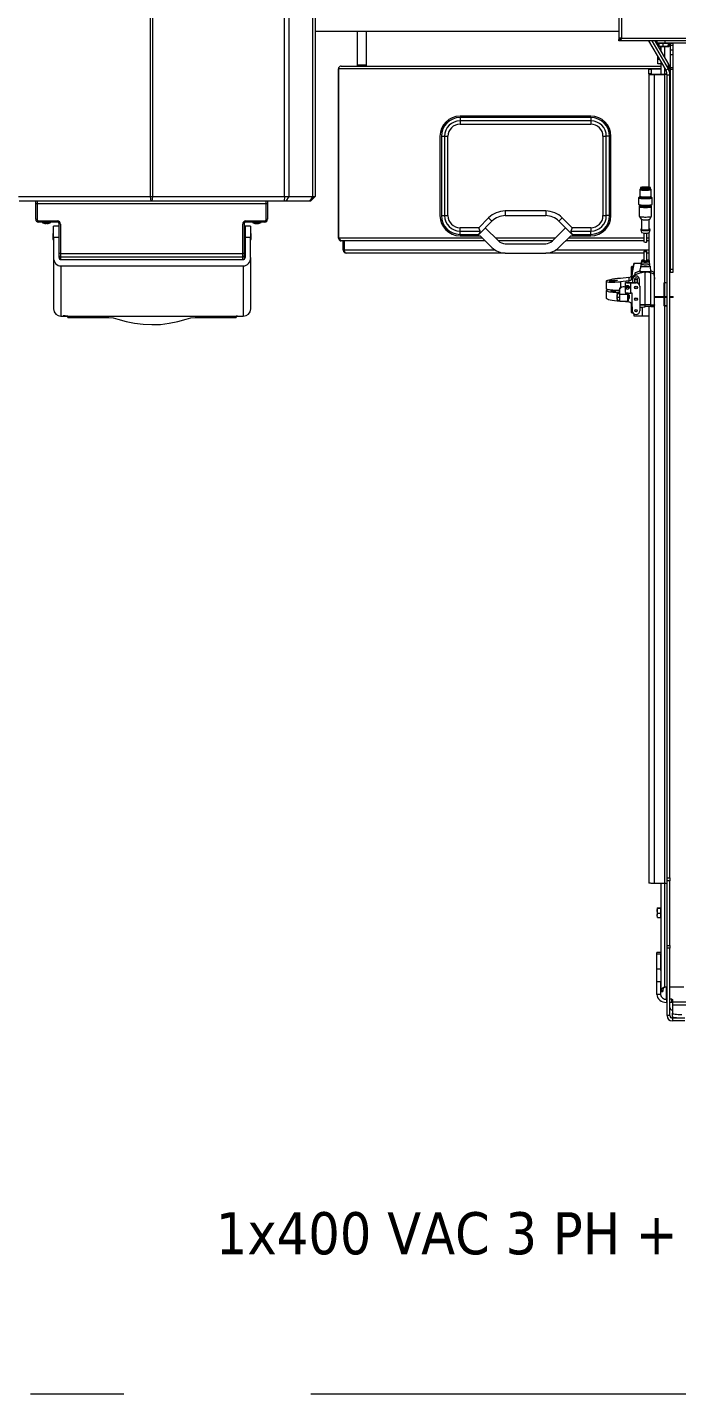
# Model space of a CAD drawing. Header units: millimetres. Extents: x -187347 to 135007, y -6415 to 292048.
# Drawn here: x -55995 to -55300, y 20055 to 21517 of the extents above; entities that cross this region are included whole.
import ezdxf

# ---------------------------------------------------------------- set-up
doc = ezdxf.new("R2010")
doc.units = ezdxf.units.MM
doc.header["$LTSCALE"] = 100
doc.linetypes.add('CONTINU', pattern=[0])
doc.linetypes.add('Z_LINE-CNTR', pattern=[17, 12, -2, 1, -2])
doc.layers.get('0').update_dxf_attribs({"lineweight": 18})
doc.layers.add('Layout CAT2 Utilites', color=6, linetype='CONTINU', lineweight=5)
doc.layers.add('S-GRID', color=7, linetype='Continuous', lineweight=5)
doc.layers.add('Layout Multivac', color=2, linetype='Continuous')
doc.styles.get("Standard").update_dxf_attribs({"font": 'tahoma.ttf'})

# ---------------------------------------------------------------- blocks, each defined once
blk = doc.blocks.new('I319 MD_left to right')
at = {"color": 0, "linetype": 'Continuous', "lineweight": 18}
for p, q in [((1997.8, 1945), (1997.8, 2850)), ((1999.7, 2850), (1999.7, 1945)), ((2141.1, 1945), (2141.1, 2850)), ((2145.8, 2850), (2145.8, 1945)), ((2171.4, 1945), (2171.4, 2850)), ((2173.8, 2850), (2173.8, 1945)), ((2498.6, 2821), (2498.6, 2114.7)), ((2501.4, 2821), (2501.4, 2114.7)), ((2498.6, 2121.5), (2173.8, 2121.5)), ((2218.8, 2121.5), (2218.8, 2085.4)), ((2228.8, 2085.4), (2228.8, 2121.5)), ((2498.6, 2114.7), (2501.4, 2114.7)), ((2498.6, 2114.7), (2498.6, 2113.3)), ((2498.6, 2113.3), (2500.1, 2113.3)), ((2498.6, 2113.1), (2498.6, 2113.3)), ((2500.1, 2113.1), (2498.6, 2113.1)), ((2498.6, 2111.5), (2498.6, 2113)), ((2498.6, 2113), (2498.8, 2113)), ((2498.6, 2113), (2498.6, 2111.5)), ((2498.6, 2113), (2498.6, 2113)), ((2498.8, 2111.5), (2498.6, 2111.5)), ((2498.6, 2111.5), (2498.6, 2111.5)), ((2498.8, 2113), (2498.8, 2111.5)), ((2500.1, 2113), (2498.8, 2113)), ((2500.1, 2111.5), (2498.8, 2111.5)), ((2500.1, 2114.7), (2500.1, 2113.3)), ((2500.1, 2113.3), (2500.1, 2113.1)), ((2500.1, 2113), (2500.1, 2111.5)), ((2930.7, 2111.5), (2500.1, 2111.5)), ((2500.8, 2114.5), (2500.8, 2114.7)), ((2500.8, 2114), (2500.8, 2114.5)), ((2500.8, 2114.5), (2501.3, 2114.5)), ((2501.2, 2114), (2500.8, 2114)), ((2501.1, 2114.7), (2501.4, 2114.4)), ((2501.4, 2114.5), (2501.4, 2114.7)), ((2501.4, 2114.5), (2930.4, 2114.5)), ((2530.6, 2111.5), (2548.9, 2080)), ((2534.1, 2111.5), (2551.5, 2081.5)), ((2551.5, 2087.6), (2537.6, 2111.5)), ((2539.3, 2111.5), (2539.3, 2109.5)), ((2539.3, 2109.5), (2548.3, 2109.5)), ((2540.5, 2106.6), (2540.5, 2109.5)), ((2541.8, 2105.7), (2541.8, 2108.9)), ((2541.8, 2108.9), (2546.2, 2108.9)), ((2544, 2105.5), (2541.8, 2105.7)), ((2542.2, 2105.6), (2542.3, 2105.5)), ((2544, 2105.5), (2542.3, 2105.5)), ((2542.8, 2109.5), (2542.8, 2108.9)), ((2543.5, 2101.5), (2543.5, 2105.5)), ((2543.8, 2101), (2543.8, 2105.5)), ((2546.2, 2105.7), (2544, 2105.5)), ((2544, 2105.5), (2548.9, 2105.5)), ((2546.2, 2105.7), (2546.2, 2108.9)), ((2546.2, 2108.9), (2551.7, 2108.9)), ((2548.9, 2105.5), (2546.2, 2105.7)), ((2548, 2093.7), (2548, 2105.5)), ((2548.3, 2109.5), (2548.3, 2111.5)), ((2548.3, 2109.5), (2572.3, 2109.5)), ((2548.9, 2105.5), (2552.2, 2105.5)), ((2550.5, 2105.5), (2552.7, 2105.7)), ((2551.7, 2108.9), (2551.7, 2109.5)), ((2551.7, 2105.7), (2551.7, 2108.9)), ((2551.7, 2108.9), (2552.7, 2108.9)), ((2552.7, 2105.7), (2552.2, 2105.5)), ((2552.3, 2105.5), (2552.4, 2105.6)), ((2552.7, 2105.7), (2552.7, 2108.9)), ((2553.8, 2109), (2553.8, 2109.5)), ((2553.8, 2109), (2556.8, 2109)), ((2553.8, 2107), (2553.8, 2109)), ((2553.8, 2107), (2556.8, 2107)), ((2553.8, 2102), (2553.8, 2107)), ((2556.8, 2109), (2556.8, 2109.5)), ((2556.8, 2107), (2556.8, 2109)), ((2556.8, 2102), (2556.8, 2107)), ((2540.5, 2092), (2540.5, 2094.6)), ((2540.5, 2087), (2540.5, 2092)), ((2540.5, 2092), (2542, 2092)), ((2553.8, 2102), (2556.8, 2102)), ((2553.8, 2097), (2553.8, 2102)), ((2553.8, 2097), (2556.8, 2097)), ((2553.8, 2083.1), (2553.8, 2097)), ((2556.8, 2097), (2556.8, 2102)), ((2556.8, 2083.1), (2556.8, 2097)), ((2198.8, 1900.4), (2198.8, 2081.4)), ((2199.1, 2081.4), (2199.1, 2082.8)), ((2199.1, 1900.4), (2199.1, 2081.4)), ((2543.8, 2081.4), (2199.1, 2081.4)), ((2201.8, 2084.4), (2543.8, 2084.4)), ((2218.8, 2085.4), (2218.8, 2084.4)), ((2228.8, 2085.4), (2218.8, 2085.4)), ((2228.8, 2084.4), (2228.8, 2085.4)), ((2533.8, 2081), (2530.8, 2081)), ((2530.8, 2080.9), (2530.8, 2081)), ((2533.8, 2080.9), (2530.8, 2080.9)), ((2530.8, 2076), (2530.8, 2080.9)), ((2543.8, 2081), (2533.8, 2081)), ((2533.8, 2081), (2533.8, 2080.9)), ((2533.8, 2076), (2533.8, 2080.9)), ((2543.5, 2087), (2540.5, 2087)), ((2543.5, 2089.4), (2543.5, 2087)), ((2543.8, 2075.7), (2543.8, 2088.9)), ((2548, 2075.7), (2548, 2081.7)), ((2548.9, 2080), (2551.5, 2081.5)), ((2551.5, 2087.6), (2551.5, 2081.5)), ((2553.3, 2081.2), (2553.3, 2075.1)), ((2553.8, 2083.1), (2556.8, 2083.1)), ((2553.8, 2081.1), (2553.8, 2083.1)), ((2553.8, 2081.1), (2556.8, 2081.1)), ((2553.8, 1867.1), (2553.8, 2081.1)), ((2556.8, 2081.1), (2556.8, 2083.1)), ((2556.8, 1867.1), (2556.8, 2081.1)), ((2530.8, 2076), (2530.8, 1954.8)), ((2533.8, 2076), (2530.8, 2076)), ((2536.6, 2075.7), (2536.6, 2075.3)), ((2536.6, 2075.7), (2547.5, 2075.7)), ((2536.6, 2075.3), (2547.5, 2075.3)), ((2536.6, 2075.3), (2536.6, 1861.1)), ((2547.5, 2075.3), (2547.5, 2075.7)), ((2547.5, 2075.3), (2547.5, 1852.5)), ((2550.3, 2075.1), (2553.3, 2075.1)), ((2550.3, 1215.7), (2550.3, 2075.1)), ((2553.3, 1215.7), (2553.3, 2075.1)), ((2468.8, 2030.9), (2328.8, 2030.9)), ((2328.8, 2029.4), (2328.8, 2025.9)), ((2468.8, 2029.4), (2328.8, 2029.4)), ((2328.8, 2025.9), (2328.8, 2022.3)), ((2468.8, 2025.9), (2328.8, 2025.9)), ((2328.8, 2022.3), (2468.8, 2022.3)), ((2468.8, 2029.4), (2468.8, 2025.9)), ((2468.8, 2025.9), (2468.8, 2022.3)), ((2307.3, 2009.4), (2307.3, 1924.4)), ((2308.8, 2009.4), (2308.8, 1924.4)), ((2308.8, 2009.4), (2312.3, 2009.4)), ((2312.3, 2009.4), (2312.3, 1924.4)), ((2312.3, 2009.4), (2315.8, 2009.4)), ((2315.8, 1924.4), (2315.8, 2009.4)), ((2481.7, 2009.4), (2481.7, 1924.4)), ((2481.7, 2009.4), (2485.2, 2009.4)), ((2485.2, 1924.4), (2485.2, 2009.4)), ((2488.8, 2009.4), (2485.2, 2009.4)), ((2488.8, 1924.4), (2488.8, 2009.4)), ((2490.3, 1924.4), (2490.3, 2009.4)), ((1856.4, 1945), (1997.8, 1945)), ((1997.8, 1945), (1999.7, 1945)), ((1998.4, 1940), (1997.8, 1945)), ((1999.7, 1945), (1999.1, 1940)), ((1999.7, 1945), (2141.1, 1945)), ((2141.1, 1945), (2140.5, 1940)), ((2141.1, 1945), (2145.8, 1945)), ((2145.8, 1945), (2142.3, 1940)), ((2145.8, 1945), (2171.4, 1945)), ((2171.4, 1945), (2167.9, 1940)), ((2173.8, 1945), (2168.8, 1940)), ((2171.4, 1945), (2173.8, 1945)), ((2521.1, 1952.4), (2521.1, 1945.2)), ((2521.9, 1953.1), (2521.2, 1952.4)), ((2521.2, 1945.1), (2521.8, 1944.5)), ((2521.7, 1944.6), (2521.7, 1944)), ((2521.9, 1954.4), (2521.9, 1953.1)), ((2532.4, 1953.1), (2532.4, 1954.4)), ((2533.1, 1952.4), (2532.4, 1953.1)), ((2532.5, 1944.5), (2533.1, 1945.1)), ((2532.5, 1944), (2532.5, 1944.6)), ((2533.1, 1945.2), (2533.1, 1952.4)), ((1998.4, 1940), (1857, 1940)), ((1874.8, 1937), (1874.8, 1940)), ((1876.3, 1937), (1874.8, 1937)), ((1874.8, 1920.5), (1874.8, 1937)), ((1876.3, 1940), (1876.3, 1937)), ((2121.3, 1937), (1876.3, 1937)), ((1876.3, 1937), (1876.3, 1920.3)), ((1999.1, 1940), (1998.4, 1940)), ((2140.5, 1940), (1999.1, 1940)), ((2121.3, 1937), (2121.3, 1940)), ((2122.8, 1937), (2121.3, 1937)), ((2121.3, 1920.3), (2121.3, 1937)), ((2122.8, 1940), (2122.8, 1937)), ((2122.8, 1937), (2122.8, 1920.5)), ((2142.3, 1940), (2140.5, 1940)), ((2167.9, 1940), (2142.3, 1940)), ((2168.8, 1940), (2167.9, 1940)), ((2520.4, 1944.1), (2519.9, 1943.6)), ((2519.9, 1943.5), (2519.9, 1936.5)), ((2519.9, 1936.4), (2520.4, 1935.9)), ((2520.6, 1934), (2520.6, 1923.7)), ((2522.5, 1935.4), (2522.5, 1934.6)), ((2531.7, 1934.6), (2531.7, 1935.4)), ((2533.6, 1923.7), (2533.6, 1934)), ((2534.3, 1943.6), (2533.8, 1944.1)), ((2533.8, 1935.9), (2534.3, 1936.4)), ((2534.4, 1936.5), (2534.4, 1943.5)), ((1876.3, 1920.3), (1874.8, 1920.5)), ((1877.8, 1918.8), (1897.8, 1918.8)), ((1877.8, 1918.8), (1877.8, 1917.5)), ((1897.8, 1917.5), (1877.8, 1917.5)), ((1881.6, 1917.5), (1881.6, 1917.2)), ((1881.6, 1917.5), (1881.6, 1917.5)), ((1890.9, 1917.5), (1881.6, 1917.5)), ((1890.9, 1917.2), (1881.6, 1917.2)), ((1885.5, 1916.1), (1885.5, 1916)), ((1886.8, 1916.4), (1886.8, 1916)), ((1887.1, 1916.4), (1887.1, 1916)), ((1890.9, 1917.2), (1890.9, 1917.5)), ((1890.9, 1917.5), (1890.9, 1917.5)), ((1897.8, 1918.8), (1897.8, 1917.5)), ((1901.3, 1915.3), (1899.8, 1915.5)), ((1899.8, 1905.6), (1899.8, 1915.5)), ((2097.8, 1915.5), (2096.3, 1915.3)), ((2097.8, 1915.5), (2097.8, 1884)), ((2099.8, 1918.8), (2119.8, 1918.8)), ((2099.8, 1917.5), (2099.8, 1918.8)), ((2119.8, 1917.5), (2099.8, 1917.5)), ((2106.6, 1917.5), (2106.6, 1917.2)), ((2106.6, 1917.5), (2106.6, 1917.5)), ((2115.9, 1917.5), (2106.6, 1917.5)), ((2106.7, 1917.2), (2106.6, 1917.2)), ((2115.9, 1917.2), (2106.7, 1917.2)), ((2110.3, 1916.1), (2110.3, 1916)), ((2110.5, 1916.1), (2110.5, 1916)), ((2111.3, 1916.1), (2111.4, 1916)), ((2111.4, 1916.1), (2111.4, 1916)), ((2111.8, 1916.4), (2111.8, 1916)), ((2112.1, 1916.4), (2112.1, 1916)), ((2112.2, 1916.1), (2112.2, 1916)), ((2115.9, 1917.2), (2115.9, 1917.5)), ((2115.9, 1917.5), (2115.9, 1917.5)), ((2119.8, 1917.5), (2119.8, 1918.8)), ((2122.8, 1920.5), (2121.3, 1920.3)), ((2308.8, 1924.4), (2312.3, 1924.4)), ((2312.3, 1924.4), (2315.8, 1924.4)), ((2359.4, 1922.1), (2348.8, 1911.5)), ((2348.8, 1904.4), (2362.9, 1918.5)), ((2362.9, 1918.5), (2359.4, 1922.1)), ((2420.5, 1929.4), (2377.1, 1929.4)), ((2377.1, 1929.4), (2377.1, 1924.4)), ((2377.1, 1924.4), (2420.5, 1924.4)), ((2420.5, 1929.4), (2420.5, 1924.4)), ((2438.2, 1922.1), (2434.6, 1918.5)), ((2434.6, 1918.5), (2448.8, 1904.4)), ((2448.8, 1911.5), (2438.2, 1922.1)), ((2481.7, 1924.4), (2485.2, 1924.4)), ((2488.8, 1924.4), (2485.2, 1924.4)), ((2520.6, 1923.7), (2522.5, 1920.5)), ((2523.1, 1920.3), (2523.1, 1909.7)), ((2531.1, 1909.7), (2531.1, 1920.3)), ((2531.8, 1920.5), (2533.6, 1923.7)), ((1893.8, 1905.5), (1893.3, 1905)), ((1893.3, 1905), (1893.3, 1899)), ((1899.8, 1913.1), (1893.8, 1913.1)), ((1893.8, 1901.1), (1893.8, 1913.1)), ((1893.8, 1901.1), (1893.8, 1879.6)), ((1899.8, 1901.1), (1893.8, 1901.1)), ((1899.8, 1901.1), (1899.8, 1905.6)), ((1899.8, 1879.6), (1899.8, 1901.1)), ((1901.3, 1915.3), (1901.3, 1883.8)), ((2096.3, 1883.8), (2096.3, 1915.3)), ((2098.8, 1908), (2097.8, 1908)), ((2104.8, 1913.1), (2098.8, 1913.1)), ((2098.8, 1913.1), (2098.8, 1901.1)), ((2098.8, 1901.1), (2098.8, 1879.6)), ((2104.8, 1901.1), (2098.8, 1901.1)), ((2104.8, 1913.1), (2104.8, 1901.1)), ((2105.3, 1905), (2104.8, 1905.5)), ((2104.8, 1879.6), (2104.8, 1901.1)), ((2105.3, 1899), (2105.3, 1905)), ((2348.8, 1911.5), (2328.8, 1911.5)), ((2328.8, 1907.9), (2328.8, 1911.5)), ((2328.8, 1907.9), (2350.2, 1907.9)), ((2328.8, 1904.4), (2328.8, 1907.9)), ((2328.8, 1904.4), (2348.8, 1904.4)), ((2328.8, 1902.9), (2350.3, 1902.9)), ((2350.2, 1907.9), (2348.8, 1911.5)), ((2350.3, 1902.9), (2362.9, 1890.3)), ((2355.8, 1911.5), (2370, 1897.3)), ((2427.6, 1897.3), (2441.7, 1911.5)), ((2434.6, 1890.3), (2447.3, 1902.9)), ((2448.8, 1911.5), (2447.3, 1907.9)), ((2447.3, 1907.9), (2468.8, 1907.9)), ((2447.3, 1902.9), (2468.8, 1902.9)), ((2468.8, 1911.5), (2448.8, 1911.5)), ((2448.8, 1904.4), (2468.8, 1904.4)), ((2468.8, 1911.5), (2468.8, 1907.9)), ((2468.8, 1904.4), (2468.8, 1907.9)), ((2522.1, 1909.7), (2522.1, 1909.2)), ((2522.1, 1909.2), (2523.2, 1906.2)), ((2525.4, 1905.8), (2525.4, 1896.3)), ((2528.8, 1896.3), (2528.8, 1905.8)), ((2530.8, 1906.1), (2530.8, 1876.6)), ((2531, 1906.2), (2532.1, 1909.2)), ((2532.1, 1909.2), (2532.1, 1909.7)), ((1893.3, 1899), (1893.8, 1898.5)), ((2097.8, 1896), (2098.8, 1896)), ((2104.8, 1898.5), (2105.3, 1899)), ((2199.1, 1900.4), (2198.8, 1900.4)), ((2352.8, 1900.4), (2199.1, 1900.4)), ((2355.8, 1897.4), (2201.8, 1897.4)), ((2203.8, 1887.4), (2203.8, 1897.4)), ((2203.8, 1887.4), (2204.8, 1887.4)), ((2204.8, 1887.4), (2204.8, 1897.4)), ((2204.9, 1897.4), (2204.9, 1887.4)), ((2366.5, 1887.4), (2204.9, 1887.4)), ((2430.6, 1900.4), (2366.9, 1900.4)), ((2427.6, 1897.4), (2369.9, 1897.4)), ((2377.1, 1894.4), (2420.5, 1894.4)), ((2530.8, 1887.4), (2431, 1887.4)), ((2525.4, 1897.4), (2441.8, 1897.4)), ((2525.4, 1900.4), (2444.8, 1900.4)), ((2525.4, 1886.4), (2525.4, 1876.5)), ((2530.8, 1900.4), (2528.8, 1900.4)), ((2530.8, 1897.4), (2528.8, 1897.4)), ((2528.8, 1876.5), (2528.8, 1886.4)), ((1893.8, 1879.6), (1893.8, 1824.6)), ((1901.3, 1883.8), (1899.8, 1884)), ((1901.3, 1879.9), (1899.8, 1881.3)), ((1901.3, 1883.8), (2096.3, 1883.8)), ((1901.3, 1883.8), (1901.3, 1879.9)), ((2096.3, 1879.9), (1901.3, 1879.9)), ((1901.3, 1879.9), (1901.3, 1877.4)), ((2096.8, 1877.3), (1901.8, 1877.3)), ((2097.8, 1884), (2096.3, 1883.8)), ((2096.3, 1879.9), (2096.3, 1883.8)), ((2097.8, 1881.3), (2096.3, 1879.9)), ((2096.3, 1877.3), (2096.3, 1879.9)), ((2097.8, 1884), (2097.8, 1881.3)), ((2097.8, 1881.3), (2097.8, 1877.7)), ((2104.8, 1879.6), (2104.8, 1824.6)), ((2377.1, 1884.4), (2206.8, 1884.4)), ((2377.1, 1884.4), (2420.5, 1884.4)), ((2525.4, 1884.4), (2420.5, 1884.4)), ((2522.5, 1873.1), (2514.8, 1873.1)), ((2522.4, 1872.4), (2522.3, 1870.5)), ((2522.6, 1874.4), (2522.5, 1872.4)), ((2522.8, 1876), (2522.7, 1874.4)), ((2530.8, 1884.4), (2528.8, 1884.4)), ((2531.5, 1874.4), (2531.4, 1876)), ((2531.7, 1872.4), (2531.6, 1874.4)), ((2531.9, 1870.5), (2531.8, 1872.4)), ((1901.8, 1870.6), (2096.8, 1870.6)), ((1901.8, 1870.6), (1901.8, 1817)), ((2096.8, 1870.6), (2096.8, 1817)), ((2509.5, 1858.1), (2500.3, 1857.3)), ((2509.5, 1858.1), (2509.5, 1854.5)), ((2512.2, 1860.5), (2512, 1859.9)), ((2512, 1856.2), (2512.2, 1856.9)), ((2512.2, 1860.5), (2512.2, 1856.9)), ((2512.3, 1869.5), (2512.3, 1869.5)), ((2512.3, 1860.5), (2512.3, 1869.5)), ((2514.3, 1870), (2512.8, 1870)), ((2512.8, 1870), (2512.8, 1861.3)), ((2513.4, 1856.1), (2513.4, 1857.6)), ((2515.5, 1859.4), (2515.5, 1860.8)), ((2522, 1863.4), (2516, 1861.2)), ((2521.1, 1865.1), (2516.3, 1863.4)), ((2521, 1865), (2521, 1865)), ((2521.2, 1865.3), (2521.2, 1865.2)), ((2522, 1864.6), (2522, 1863.4)), ((2523.4, 1864.4), (2522, 1864.6)), ((2522, 1863.4), (2526, 1864.3)), ((2526.7, 1864.3), (2526.7, 1864.1)), ((2527.6, 1864.3), (2526.7, 1864.3)), ((2526.7, 1828.9), (2526.7, 1864.1)), ((2528.2, 1864.3), (2527.6, 1864.3)), ((2527.6, 1864.1), (2527.6, 1864.3)), ((2532.3, 1864.6), (2530.8, 1864.4)), ((2532.3, 1864.6), (2532.3, 1863.4)), ((2532.9, 1828.9), (2532.9, 1863.1)), ((2536.3, 1861.9), (2532.9, 1863.1)), ((2533, 1865.2), (2533, 1865.2)), ((2536.1, 1864.1), (2533.2, 1865.1)), ((2533.2, 1865), (2533.2, 1865)), ((2537, 1856.5), (2537, 1857.8)), ((2553.8, 1867.1), (2556.8, 1867.1)), ((2553.8, 1864), (2553.8, 1867.1)), ((2553.8, 1864), (2556.8, 1864)), ((2556.8, 1864), (2556.8, 1867.1)), ((2485.3, 1854.2), (2485.3, 1846.2)), ((2485.3, 1844.2), (2485.3, 1836.1)), ((2490.3, 1844.8), (2490.3, 1844.1)), ((2492.8, 1854.4), (2490.8, 1854.2)), ((2490.8, 1854.2), (2490.8, 1854.2)), ((2493.4, 1854.3), (2492.8, 1854.4)), ((2492.8, 1854.3), (2492.8, 1854.4)), ((2495.3, 1844.1), (2495.3, 1844.4)), ((2498.9, 1844.3), (2498.9, 1842.4)), ((2498.9, 1842.4), (2499.2, 1841.5)), ((2499.8, 1844), (2499.2, 1845.2)), ((2499.8, 1840.5), (2499.8, 1847.3)), ((2509.5, 1854.5), (2500.3, 1853.7)), ((2500.3, 1853.7), (2500.3, 1847.3)), ((2500.3, 1847.3), (2500.8, 1847.3)), ((2505.8, 1842.2), (2505.8, 1853)), ((2505.9, 1853), (2505.8, 1853)), ((2506.8, 1853), (2505.8, 1853)), ((2505.8, 1842.1), (2505.8, 1842.2)), ((2508.9, 1853.1), (2505.9, 1853)), ((2509.2, 1848.5), (2506.7, 1848.3)), ((2506.7, 1847.3), (2506.7, 1848.3)), ((2509.2, 1847.5), (2506.7, 1847.3)), ((2509.2, 1848.5), (2509.3, 1849.1)), ((2509.2, 1847.5), (2509.2, 1848.5)), ((2509.8, 1848), (2509.8, 1847)), ((2511.6, 1852.4), (2511.6, 1852.8)), ((2511.6, 1852.8), (2517.1, 1852.8)), ((2511.6, 1841.5), (2511.6, 1852.4)), ((2511.6, 1852.4), (2517.1, 1852.4)), ((2512, 1856.2), (2513.4, 1856.2)), ((2513.4, 1856.1), (2513.4, 1852.8)), ((2515.5, 1856.3), (2515.5, 1852.8)), ((2515.5, 1856.2), (2518.6, 1856.2)), ((2515.6, 1847.5), (2515.6, 1847.5)), ((2517.1, 1852.4), (2517.1, 1852.8)), ((2518.6, 1852.5), (2518.6, 1856.3)), ((2518.6, 1847.5), (2518.6, 1847.5)), ((2520.8, 1856.1), (2520.8, 1856.1)), ((2520.8, 1850.3), (2520.8, 1856.1)), ((2521.1, 1848.8), (2521.1, 1848.5)), ((2521.1, 1848.5), (2521.1, 1822.7)), ((2537, 1829), (2537, 1856.5)), ((2546.9, 1852), (2546.9, 1837.6)), ((2547.5, 1852.5), (2547.4, 1852.5)), ((2548, 1837.6), (2548, 1852.5)), ((2497, 1841.3), (2497, 1841.2)), ((2497, 1841.2), (2497, 1841.3)), ((2497.1, 1841), (2497, 1841.2)), ((2497, 1841.2), (2497, 1839.1)), ((2497, 1841.2), (2497, 1841.2)), ((2497, 1839.1), (2497.1, 1841)), ((2497.1, 1837.2), (2497, 1839.1)), ((2497, 1835.6), (2497, 1839.1)), ((2497, 1835.6), (2497.1, 1837.2)), ((2497.1, 1834), (2497, 1835.6)), ((2497, 1835.6), (2497, 1834.2)), ((2497, 1834.3), (2497.1, 1834)), ((2497, 1834.2), (2497, 1834.2)), ((2497.1, 1841.4), (2497.1, 1841.5)), ((2497.1, 1841.5), (2499.3, 1841.5)), ((2497.1, 1841), (2499.3, 1841)), ((2497.1, 1837.2), (2499.3, 1837.2)), ((2497.1, 1834), (2499.3, 1834)), ((2499.3, 1841.5), (2499.3, 1841)), ((2499.3, 1841), (2499.3, 1837.2)), ((2499.8, 1840.7), (2499.3, 1840.7)), ((2499.3, 1837.2), (2499.3, 1834)), ((2499.3, 1834.8), (2499.8, 1834.8)), ((2499.8, 1840.5), (2507.8, 1840.5)), ((2499.8, 1832.5), (2499.8, 1840.5)), ((2507.8, 1832.5), (2499.8, 1832.5)), ((2505.7, 1832.5), (2509.5, 1832.2)), ((2505.8, 1842.1), (2505.8, 1841.5)), ((2505.9, 1842.1), (2505.8, 1842.1)), ((2505.8, 1841.5), (2508.8, 1841.5)), ((2505.8, 1841.3), (2505.8, 1841.5)), ((2508.8, 1841.3), (2505.8, 1841.3)), ((2505.8, 1841.3), (2505.8, 1841.2)), ((2505.8, 1841.3), (2505.8, 1840.8)), ((2505.8, 1841.2), (2508.8, 1841.2)), ((2505.8, 1840.8), (2507.8, 1840.8)), ((2507.8, 1840.5), (2507.8, 1840.8)), ((2507.8, 1840.5), (2507.8, 1832.5)), ((2508.8, 1837.9), (2507.8, 1837.9)), ((2507.8, 1835.9), (2508.8, 1835.9)), ((2507.8, 1833.3), (2508.8, 1833.3)), ((2508.8, 1841.6), (2508.8, 1841.5)), ((2508.8, 1841.5), (2508.8, 1841.3)), ((2508.8, 1841.3), (2508.8, 1841.2)), ((2508.8, 1841.2), (2508.8, 1837.9)), ((2509.6, 1839.7), (2508.8, 1839.7)), ((2508.8, 1837.9), (2508.8, 1835.9)), ((2508.8, 1835.9), (2508.8, 1833.3)), ((2508.8, 1835.7), (2509.6, 1835.7)), ((2509.8, 1839.5), (2509.6, 1839.7)), ((2509.6, 1839.7), (2509.6, 1839.7)), ((2509.6, 1835.7), (2509.6, 1839.7)), ((2509.6, 1835.7), (2509.8, 1835.9)), ((2509.8, 1839.5), (2509.8, 1835.9)), ((2512.9, 1841.5), (2511.6, 1841.5)), ((2512.2, 1829.8), (2512, 1830.4)), ((2512, 1830.4), (2513.1, 1830.4)), ((2512.3, 1820.8), (2512.3, 1829.4)), ((2513.1, 1822.7), (2513.1, 1841.3)), ((2515.6, 1835.1), (2515.6, 1835.1)), ((2518.6, 1835.1), (2518.6, 1835.1)), ((2532.9, 1828.9), (2526.7, 1828.9)), ((2526.7, 1828.8), (2526.7, 1828.9)), ((2532.9, 1828.8), (2526.7, 1828.8)), ((2526.7, 1826.8), (2526.7, 1828.7)), ((2532.9, 1828.7), (2526.7, 1828.7)), ((2532.9, 1828.8), (2532.9, 1828.9)), ((2532.9, 1827.1), (2532.9, 1828.7)), ((2536.8, 1828.8), (2536.8, 1829)), ((2536.9, 1829), (2536.9, 1828.8)), ((2536.9, 1828), (2536.9, 1828.8)), ((2550.3, 1837.6), (2537, 1837.6)), ((2537, 1837.1), (2550.3, 1837.1)), ((2546.9, 1837.1), (2546.9, 1828.2)), ((2547.4, 1828.1), (2547.4, 1827.7)), ((2547.4, 1828.1), (2547.5, 1828.1)), ((2547.4, 1827.7), (2547.5, 1827.7)), ((2547.5, 1828.1), (2547.5, 1827.7)), ((2547.5, 1827.7), (2547.5, 1209.8)), ((2548, 1828.1), (2548, 1837.1)), ((2556.9, 1837.6), (2553.3, 1837.6)), ((2553.3, 1837.1), (2556.9, 1837.1)), ((2556.9, 1837.6), (2556.9, 1837.1)), ((1901.8, 1817), (1904.3, 1817)), ((1904.3, 1817), (1952, 1817)), ((1909.3, 1815.6), (1909.3, 1816.8)), ((1914.3, 1815.4), (1952.7, 1815.4)), ((1952, 1817), (2045.5, 1817)), ((1952, 1817), (1952.7, 1815.4)), ((2045.5, 1817), (2089.1, 1817)), ((2045.5, 1817), (2045.9, 1815.4)), ((2045.9, 1815.4), (2084.3, 1815.4)), ((2089.1, 1817), (2094.3, 1817)), ((2089.1, 1817), (2089.3, 1816.8)), ((2089.3, 1816.8), (2089.3, 1815.6)), ((2090.7, 1817), (2090.8, 1817)), ((2094.3, 1817), (2096.8, 1817)), ((2512.8, 1826.8), (2512.8, 1820.3)), ((2512.8, 1820.3), (2513.8, 1820.3)), ((2514.8, 1817.3), (2523.8, 1817.3)), ((2523.8, 1826.4), (2523.8, 1817.3)), ((2523.8, 1817.3), (2530.8, 1817.3)), ((2524.1, 1826.6), (2523.9, 1826.4)), ((2523.9, 1826.6), (2523.9, 1826.4)), ((2524.1, 1826.6), (2524.1, 1826.6)), ((2532.9, 1827.1), (2526.7, 1826.8)), ((2530.8, 1827), (2530.8, 1210.5)), ((2536.6, 1827.4), (2536.6, 1209.8)), ((2550.3, 1215.7), (2553.3, 1215.7)), ((2550.3, 1212.7), (2550.3, 1215.7)), ((2553.3, 1215.7), (2553.3, 1212.7)), ((2547.5, 1209.8), (2536.6, 1209.8)), ((2543.8, 1095), (2543.8, 1209.8)), ((2548, 1098.7), (2548, 1209.8)), ((2553.3, 1212.7), (2550.3, 1212.7)), ((2550.3, 1143.6), (2550.3, 1212.7)), ((2553.3, 1143.6), (2553.3, 1212.7)), ((2539.8, 1183.6), (2539.8, 1183.6)), ((2540, 1183.4), (2539.8, 1183.6)), ((2539.8, 1183.6), (2539.8, 1180.8)), ((2539.8, 1180.8), (2540, 1183.4)), ((2540, 1178.2), (2539.8, 1180.8)), ((2539.8, 1180.8), (2539.8, 1175.8)), ((2539.8, 1175.8), (2540, 1178.2)), ((2540, 1173.4), (2539.8, 1175.8)), ((2540, 1183.8), (2543.2, 1183.8)), ((2540, 1183.4), (2543.2, 1183.4)), ((2540, 1178.2), (2543.2, 1178.2)), ((2540, 1173.4), (2543.2, 1173.4)), ((2543.2, 1183.8), (2543.2, 1183.4)), ((2543.2, 1183.4), (2543.2, 1178.2)), ((2543.8, 1183), (2543.2, 1183)), ((2543.2, 1178.2), (2543.2, 1173.4)), ((2543.2, 1174.2), (2543.8, 1174.2)), ((2550.3, 1143.6), (2553.3, 1143.6)), ((2550.3, 1140.6), (2550.3, 1143.6)), ((2553.3, 1140.6), (2550.3, 1140.6)), ((2550.3, 1068.4), (2550.3, 1140.6)), ((2553.3, 1143.6), (2553.3, 1140.6)), ((2553.3, 1068.4), (2553.3, 1140.6)), ((2543.5, 1135.8), (2539.5, 1135.8)), ((2539.5, 1134.3), (2539.5, 1135.8)), ((2543.5, 1134.3), (2539.5, 1134.3)), ((2539.5, 1118.4), (2539.5, 1134.3)), ((2543.5, 1135.8), (2543.5, 1134.3)), ((2543.5, 1118.4), (2543.5, 1134.3)), ((2539.5, 1118.4), (2543.5, 1118.4)), ((2539.5, 1104.6), (2539.5, 1118.4)), ((2543.5, 1118.4), (2543.5, 1104.6)), ((2543.5, 1104.6), (2539.5, 1104.6)), ((2539.5, 1091.2), (2539.5, 1104.6)), ((2543.5, 1091.2), (2543.5, 1104.6)), ((2550.3, 1098.7), (2548, 1098.7)), ((2549.7, 1086), (2549.7, 1098.7)), ((2568.1, 1098.7), (2553.3, 1098.7)), ((2543.5, 1091.2), (2539.5, 1091.2)), ((2545.8, 1095), (2543.8, 1095)), ((2543.8, 1094.8), (2543.8, 1095)), ((2543.8, 1094.8), (2545.8, 1094.8)), ((2543.8, 1094.4), (2543.8, 1094.8)), ((2543.8, 1094.4), (2545.8, 1094.4)), ((2545.8, 1094.8), (2545.8, 1095)), ((2545.8, 1094.8), (2545.8, 1094.4)), ((2550.3, 1086), (2549.7, 1086)), ((2549.7, 1086), (2549.7, 1082.6)), ((2550.3, 1082.6), (2549.7, 1082.6)), ((2555.5, 1086), (2553.3, 1086)), ((2555.5, 1082.6), (2553.3, 1082.6)), ((2555.5, 1082.6), (2555.5, 1086)), ((2556, 1085.7), (2556, 1083.2)), ((2556, 1083.2), (3309.5, 1083.2)), ((2556, 1083.2), (2556, 1080.1)), ((2553.3, 1068.4), (2550.3, 1068.4)), ((2556, 1080.1), (2556, 1070.9)), ((2556, 1080.1), (3309.5, 1080.1)), ((2556, 1066.9), (2556, 1070.9)), ((2556.1, 1065.7), (2556.1, 1066.8)), ((2556.1, 1065.7), (2556.1, 1062.7)), ((2569.3, 1065.7), (2556.1, 1065.7)), ((2569.3, 1062.7), (2556.1, 1062.7))]:
    blk.add_line(p, q, dxfattribs=at)
at = {"color": 0, "linetype": 'Continuous', "lineweight": 18, "flags": 128}
for points in [[(2501.4, 2114.5), (2501, 2113.4), (2500.7, 2112.4), (2500.4, 2111.8), (2500.1, 2111.5)], [(2541.8, 2105.7), (2541.9, 2105.7), (2542.3, 2105.5)], [(2551.7, 2105.7), (2550.3, 2105.6), (2548.9, 2105.5)], [(2552.2, 2105.5), (2551.8, 2105.7), (2551.7, 2105.7)], [(2530.8, 2076), (2530.9, 2075.9), (2531.2, 2075.8), (2531.7, 2075.6), (2532.5, 2075.5), (2533.3, 2075.5), (2534.4, 2075.4), (2535.4, 2075.3), (2536.6, 2075.3)], [(2521.1, 1945.2), (2521.2, 1945.1), (2521.6, 1944.9), (2522.3, 1944.8), (2523.4, 1944.6), (2524.6, 1944.5), (2526.1, 1944.5), (2527.6, 1944.5), (2529, 1944.5), (2530.4, 1944.6)], [(2521.2, 1952.4), (2521.2, 1952.4), (2521.2, 1952.3), (2521.6, 1952.1), (2522.3, 1951.9), (2523.4, 1951.8), (2524.6, 1951.7), (2526.1, 1951.6), (2527.6, 1951.6), (2529, 1951.7), (2530.4, 1951.7)], [(2530, 1953.9), (2531, 1954), (2531.8, 1954.1), (2532.3, 1954.3), (2532.4, 1954.4), (2532.1, 1954.6), (2531.5, 1954.7), (2530.6, 1954.9), (2529.5, 1955), (2528.2, 1955), (2526.8, 1955), (2525.5, 1955), (2524.2, 1954.9), (2523.2, 1954.8), (2522.4, 1954.7), (2522, 1954.5), (2521.9, 1954.4), (2522.1, 1954.2), (2522.7, 1954), (2523.6, 1953.9), (2524.7, 1953.8), (2526, 1953.8), (2527.4, 1953.7), (2528.8, 1953.8), (2530, 1953.9)], [(2521.9, 1953.1), (2521.9, 1953.1), (2522.1, 1952.9), (2522.7, 1952.7), (2523.6, 1952.6), (2524.7, 1952.5), (2526, 1952.5), (2527.4, 1952.5), (2528.8, 1952.5), (2530, 1952.6)], [(2523.6, 1954.1), (2523.1, 1954.2), (2523, 1954.4), (2523.2, 1954.5), (2523.7, 1954.7), (2524.6, 1954.8), (2525.7, 1954.9), (2526.9, 1954.9), (2528.1, 1954.9), (2529.3, 1954.8), (2530.2, 1954.7), (2530.9, 1954.6), (2531.2, 1954.5), (2531.2, 1954.3), (2530.8, 1954.2), (2530.1, 1954), (2529.1, 1953.9), (2528, 1953.9), (2526.7, 1953.9), (2525.5, 1953.9), (2524.5, 1954), (2523.6, 1954.1)], [(2530.4, 1951.7), (2531.5, 1951.9), (2532.4, 1952), (2533, 1952.2), (2533.1, 1952.4), (2533.1, 1952.4)], [(2519.9, 1943.6), (2519.9, 1943.5), (2519.9, 1943.3), (2520.3, 1943.2), (2521.1, 1943), (2522.1, 1942.8), (2523.4, 1942.7), (2524.8, 1942.6), (2526.4, 1942.6), (2528.1, 1942.6), (2529.6, 1942.6), (2531.1, 1942.7)], [(2519.9, 1936.5), (2519.9, 1936.4), (2520.3, 1936.2), (2521.1, 1936), (2522.1, 1935.9), (2523.4, 1935.8), (2524.8, 1935.7), (2526.4, 1935.6), (2528.1, 1935.6), (2529.6, 1935.7), (2531.1, 1935.8)], [(2521.7, 1944.5), (2521.7, 1944.4), (2520.9, 1944.3), (2520.5, 1944.1), (2520.4, 1943.9), (2520.6, 1943.7), (2521.3, 1943.5), (2522.2, 1943.4), (2523.4, 1943.3), (2524.8, 1943.2), (2526.3, 1943.1), (2527.9, 1943.1), (2529.4, 1943.2), (2530.8, 1943.3)], [(2520.4, 1935.9), (2520.6, 1935.8), (2521.3, 1935.6), (2522.2, 1935.5), (2523.4, 1935.3), (2524.8, 1935.2), (2526.3, 1935.2), (2527.9, 1935.2), (2529.4, 1935.2), (2530.8, 1935.3)], [(2520.9, 1934.5), (2520.8, 1934.4), (2520.6, 1934.1), (2520.6, 1934)], [(2520.6, 1934), (2520.6, 1934), (2520.9, 1933.8), (2521.5, 1933.6), (2522.4, 1933.5), (2523.5, 1933.4), (2524.9, 1933.3), (2526.3, 1933.2), (2527.9, 1933.2), (2529.3, 1933.3), (2530.7, 1933.4)], [(2521.1, 1934.6), (2521.1, 1934.5), (2521.2, 1934.4), (2521.7, 1934.2), (2522.5, 1934), (2523.6, 1933.9), (2524.8, 1933.8), (2525.7, 1933.8)], [(2521.7, 1944), (2521.7, 1943.9), (2522, 1943.8), (2522.6, 1943.6), (2523.5, 1943.5), (2524.7, 1943.4), (2526, 1943.3), (2527.4, 1943.3), (2528.8, 1943.3), (2530.1, 1943.4)], [(2522.5, 1934.6), (2522.6, 1934.6), (2523, 1934.4), (2523.7, 1934.3), (2524.7, 1934.2), (2525.9, 1934.1), (2527.2, 1934.1), (2528.4, 1934.1), (2529.6, 1934.2)], [(2530.4, 1933.9), (2531.5, 1934), (2532.4, 1934.2), (2532.9, 1934.3), (2533.2, 1934.5), (2533.1, 1934.6)], [(2530.7, 1933.4), (2531.8, 1933.5), (2532.7, 1933.6), (2533.3, 1933.8), (2533.6, 1934), (2533.6, 1934)], [(2530.8, 1943.3), (2532, 1943.4), (2533, 1943.5), (2533.6, 1943.7), (2533.9, 1943.9), (2533.8, 1944.1), (2533.3, 1944.3), (2532.5, 1944.4), (2532.5, 1944.5)], [(2531.1, 1942.7), (2532.3, 1942.8), (2533.3, 1943), (2534, 1943.2), (2534.3, 1943.4), (2534.3, 1943.6)], [(2531.1, 1935.8), (2532.3, 1935.9), (2533.3, 1936.1), (2534, 1936.2), (2534.3, 1936.4), (2534.4, 1936.5)], [(2533.6, 1934), (2533.6, 1934.1), (2533.5, 1934.4), (2533.3, 1934.5)], [(1886.8, 1916), (1887, 1916.1), (1887.1, 1916.1)], [(2111.2, 1916), (2111, 1916.1), (2110.8, 1916.1)], [(2111.1, 1916.4), (2111.2, 1916.4), (2111.4, 1916.4)], [(2111.4, 1916), (2111.6, 1916.1), (2111.7, 1916.1)], [(2111.8, 1916), (2112, 1916.1), (2112.1, 1916.1)], [(2112.2, 1916), (2112.4, 1916.1), (2112.5, 1916.1)], [(2114, 1916.4), (2114, 1916.4), (2114.1, 1916.4)], [(2520.6, 1923.7), (2520.6, 1923.7), (2520.9, 1923.5), (2521.5, 1923.3), (2522.4, 1923.2), (2523.5, 1923.1), (2524.9, 1923), (2526.3, 1922.9), (2527.9, 1922.9), (2529.3, 1923), (2530.7, 1923.1)], [(2522.5, 1920.5), (2522.5, 1920.5), (2522.9, 1920.3), (2523.6, 1920.2), (2524.6, 1920.1), (2525.8, 1920), (2527.2, 1920), (2528.5, 1920), (2529.7, 1920.1)], [(2530.7, 1923.1), (2531.8, 1923.2), (2532.7, 1923.3), (2533.3, 1923.5), (2533.6, 1923.7), (2533.6, 1923.7)], [(2523.1, 1910.1), (2522.9, 1910.1), (2522.4, 1909.9), (2522.1, 1909.7), (2522.3, 1909.6), (2522.8, 1909.4), (2523.6, 1909.3), (2524.7, 1909.2), (2525.9, 1909.1), (2527.3, 1909.1), (2528.6, 1909.1), (2529.9, 1909.2)], [(2522.1, 1909.2), (2522.3, 1909.1), (2522.8, 1908.9), (2523.6, 1908.8), (2524.7, 1908.7), (2525.9, 1908.6), (2527.3, 1908.6), (2528.6, 1908.6), (2529.9, 1908.7)], [(2523.1, 1909.7), (2523.1, 1909.7), (2523.4, 1909.6), (2523.9, 1909.4), (2524.8, 1909.3), (2525.9, 1909.3), (2527, 1909.2), (2528.2, 1909.3), (2529.3, 1909.3)], [(2529.3, 1909.3), (2530.2, 1909.4), (2530.8, 1909.5), (2531.1, 1909.7), (2531.1, 1909.7)], [(2529.9, 1909.2), (2530.9, 1909.3), (2531.6, 1909.5), (2532, 1909.6), (2532.1, 1909.8), (2531.8, 1909.9), (2531.1, 1910.1)], [(2199.1, 1900.4), (2199.8, 1899.3), (2200.4, 1898.3), (2201.1, 1897.6), (2201.8, 1897.4)], [(2204.8, 1887.4), (2205, 1886.5), (2205.6, 1885.8)], [(2206.8, 1884.4), (2206.3, 1884.6), (2205.8, 1885.3), (2205.3, 1886.2), (2204.9, 1887.4)], [(2527.1, 1886.6), (2526.5, 1886.6), (2525.9, 1886.5), (2525.5, 1886.5), (2525.4, 1886.4), (2525.5, 1886.3), (2525.9, 1886.3), (2526.5, 1886.2), (2527.1, 1886.2), (2527.8, 1886.2), (2528.3, 1886.3), (2528.7, 1886.3), (2528.8, 1886.4), (2528.7, 1886.5), (2528.3, 1886.5), (2527.8, 1886.6), (2527.1, 1886.6)], [(2522.5, 1872.6), (2522.5, 1872.5), (2522.5, 1872.4), (2522.8, 1872.2), (2523.6, 1872.1), (2524.6, 1872), (2525.8, 1871.9), (2527.1, 1871.9), (2528.4, 1871.9), (2529.7, 1872), (2530.7, 1872.1), (2531.4, 1872.2), (2531.8, 1872.4), (2531.8, 1872.5), (2531.7, 1872.6)], [(2522.5, 1872.4), (2522.6, 1872.4), (2522.9, 1872.2), (2523.6, 1872.1), (2524.6, 1872), (2525.8, 1871.9), (2527.1, 1871.9), (2528.4, 1871.9), (2529.6, 1872), (2530.6, 1872.1), (2531.3, 1872.2), (2531.7, 1872.4), (2531.7, 1872.4)], [(2522.7, 1874.5), (2522.7, 1874.5), (2522.7, 1874.3), (2523, 1874.2), (2523.7, 1874), (2524.7, 1873.9), (2525.9, 1873.9), (2527.1, 1873.8), (2528.4, 1873.9), (2529.6, 1873.9), (2530.5, 1874), (2531.2, 1874.2), (2531.6, 1874.3), (2531.6, 1874.5), (2531.5, 1874.5)], [(2522.7, 1874.4), (2522.8, 1874.3), (2523.1, 1874.2), (2523.8, 1874), (2524.7, 1873.9), (2525.9, 1873.9), (2527.1, 1873.9), (2528.4, 1873.9), (2529.5, 1873.9), (2530.5, 1874), (2531.1, 1874.2), (2531.5, 1874.3), (2531.5, 1874.4)], [(2525.4, 1876.9), (2524.5, 1876.8), (2523.8, 1876.7), (2523.2, 1876.5), (2522.9, 1876.3), (2522.8, 1876.1), (2522.8, 1876)], [(2522.8, 1876), (2522.8, 1875.9), (2523.2, 1875.8), (2523.9, 1875.7), (2524.8, 1875.6), (2525.9, 1875.5), (2527.1, 1875.5), (2528.3, 1875.5), (2529.5, 1875.6), (2530.4, 1875.7), (2531.1, 1875.8), (2531.4, 1875.9), (2531.4, 1876)], [(2525.4, 1876.9), (2524.9, 1876.8), (2524, 1876.7), (2523.5, 1876.6), (2523.3, 1876.5), (2523.4, 1876.4)], [(2523.4, 1876.4), (2523.5, 1876.3), (2524, 1876.2), (2524.9, 1876.1), (2525.9, 1876), (2527.1, 1876), (2528.3, 1876), (2529.4, 1876.1), (2530.2, 1876.2), (2530.8, 1876.3), (2530.9, 1876.4)], [(2531.4, 1876), (2531.4, 1876), (2531.4, 1876.3), (2531.2, 1876.4), (2531.1, 1876.5), (2530.7, 1876.7), (2530.1, 1876.8), (2529.2, 1876.9), (2528.8, 1876.9)], [(2530.9, 1876.4), (2530.9, 1876.5), (2530.8, 1876.6), (2530.2, 1876.7), (2529.4, 1876.8), (2528.8, 1876.9)], [(2521.2, 1865.2), (2521, 1865), (2521.2, 1864.9), (2521.6, 1864.7), (2522.4, 1864.6), (2523.4, 1864.4)], [(2521.1, 1865), (2521, 1864.9), (2521.6, 1864.7), (2522, 1864.6)], [(2521.2, 1865.2), (2521.3, 1865.1), (2521.8, 1864.9), (2522.6, 1864.7), (2523.7, 1864.6), (2525, 1864.5), (2526.4, 1864.5), (2527.9, 1864.5), (2529.3, 1864.5), (2530.6, 1864.6), (2531.7, 1864.7), (2532.4, 1864.9), (2532.9, 1865.1), (2533, 1865.2)], [(2522.3, 1870.6), (2522.3, 1870.6), (2522.2, 1870.4), (2522.5, 1870.3), (2523.1, 1870.1), (2524, 1870), (2525.2, 1869.9), (2526.5, 1869.9), (2527.8, 1869.9), (2529.1, 1869.9), (2530.2, 1870), (2531.1, 1870.1), (2531.7, 1870.3), (2532, 1870.4), (2531.9, 1870.6), (2531.9, 1870.6)], [(2522.3, 1870.5), (2522.3, 1870.4), (2522.6, 1870.3), (2523.2, 1870.1), (2524.1, 1870), (2525.2, 1869.9), (2526.5, 1869.9), (2527.8, 1869.9), (2529, 1869.9), (2530.2, 1870), (2531.1, 1870.1), (2531.7, 1870.3), (2531.9, 1870.4), (2531.9, 1870.5)], [(2526, 1864.3), (2524.5, 1864.4), (2523.4, 1864.4)], [(2526.7, 1864.3), (2526.6, 1864.3), (2526.5, 1864.3), (2526.4, 1864.3), (2526.3, 1864.3), (2526.3, 1864.3), (2526.2, 1864.3), (2526.1, 1864.3), (2526, 1864.3)], [(2530.8, 1864.4), (2531.8, 1864.6), (2532.6, 1864.7), (2533.1, 1864.9), (2533.2, 1865), (2533.1, 1865.2), (2533, 1865.2)], [(2532.3, 1864.6), (2533.1, 1864.8), (2533.2, 1865)], [(2532.9, 1863.1), (2532.9, 1863.1), (2532.3, 1863.4)], [(2498.9, 1844.3), (2496.6, 1844.4), (2494.4, 1844.5), (2492.3, 1844.6), (2490.4, 1844.8), (2488.8, 1845), (2487.4, 1845.2), (2486.4, 1845.5), (2485.7, 1845.7), (2485.3, 1846), (2485.3, 1846.2)], [(2487.7, 1845.2), (2487.4, 1845.1), (2486.4, 1844.9), (2485.7, 1844.6), (2485.3, 1844.3), (2485.3, 1844), (2485.7, 1843.8), (2486.4, 1843.5), (2487.4, 1843.2), (2488.8, 1843), (2490.4, 1842.8), (2492.3, 1842.6), (2494.4, 1842.5), (2496.6, 1842.4), (2498.9, 1842.4)], [(2490.3, 1844.3), (2490.1, 1844.2), (2490.3, 1844.1), (2490.8, 1844), (2491.6, 1843.9), (2492.5, 1843.9), (2493.5, 1843.9), (2494.4, 1843.9), (2495, 1844), (2495.4, 1844.1), (2495.4, 1844.2), (2495.3, 1844.3)], [(2499.8, 1846.3), (2499, 1844.8), (2498.9, 1844.3)], [(2505.8, 1842.2), (2505.9, 1842.1), (2506.2, 1842), (2506.7, 1841.8), (2507.5, 1841.7), (2508.3, 1841.6), (2509.4, 1841.6), (2510.4, 1841.5), (2511.6, 1841.5)], [(2506.7, 1848.3), (2506.8, 1848.9), (2507, 1849.3), (2507.4, 1849.6), (2508, 1849.6), (2508.6, 1849.5), (2509.1, 1849.2), (2509.4, 1848.9), (2509.6, 1848.6), (2509.7, 1848.3), (2509.8, 1848)], [(2507.1, 1853), (2506.9, 1853), (2506.8, 1853)], [(2499.4, 1841), (2499.5, 1840.8), (2499.6, 1840.6)], [(2526.7, 1828.9), (2525.9, 1828.9), (2525.2, 1828.9), (2524.4, 1828.9), (2523.7, 1828.9), (2522.9, 1828.9), (2522.2, 1828.9), (2521.4, 1828.9), (2521.1, 1828.9)], [(2526.7, 1828.7), (2525.9, 1828.7), (2525.2, 1828.7), (2524.4, 1828.7), (2523.6, 1828.7), (2522.9, 1828.8), (2522.1, 1828.8), (2521.4, 1828.8), (2521.1, 1828.8)], [(2526.7, 1828.8), (2525.9, 1828.8), (2525.2, 1828.8), (2524.4, 1828.8), (2523.6, 1828.8), (2522.9, 1828.8), (2522.1, 1828.8), (2521.4, 1828.8), (2521.1, 1828.8)], [(1952.7, 1815.4), (1957.7, 1815), (1962.7, 1813.7), (1971.5, 1811.2), (1980.6, 1809.3), (1989.8, 1808.2), (1999, 1807.8), (2008.4, 1808.1), (2017.7, 1809.3), (2026.9, 1811.1), (2035.9, 1813.7), (2040.8, 1815), (2045.9, 1815.4)], [(2536.6, 1209.8), (2535.4, 1209.8), (2534.4, 1209.9), (2533.3, 1209.9), (2532.5, 1210), (2531.7, 1210.1), (2531.2, 1210.3), (2530.9, 1210.4), (2530.8, 1210.5)], [(2539.8, 1183.6), (2539.9, 1183.8), (2540, 1183.8)], [(2543.8, 1116.1), (2543.6, 1116.7), (2543.5, 1117.7)], [(2539.5, 1091.2), (2539.7, 1089.5), (2540.2, 1087.9), (2541.2, 1086.4), (2542.5, 1085.1), (2544, 1084), (2545.8, 1083.2), (2547.7, 1082.7), (2549.7, 1082.6)], [(2555.5, 1086), (2555.6, 1086), (2555.7, 1085.9), (2555.7, 1085.9), (2555.8, 1085.9), (2555.9, 1085.9), (2555.9, 1085.8), (2556, 1085.8), (2556, 1085.7)], [(2556, 1082.3), (2556, 1082.4), (2555.9, 1082.4), (2555.9, 1082.5), (2555.8, 1082.5), (2555.7, 1082.5), (2555.7, 1082.6), (2555.6, 1082.6), (2555.5, 1082.6)], [(2556, 1070.9), (2556.2, 1070.7), (2556.7, 1070.5), (2557.7, 1070.2), (2558.9, 1070.1), (2560.4, 1069.9), (2562.1, 1069.8), (2564, 1069.7), (2566, 1069.7)], [(2566, 1065.7), (2564, 1065.8), (2562.1, 1065.8), (2560.4, 1065.9), (2558.9, 1066.1), (2557.7, 1066.3), (2556.7, 1066.5), (2556.2, 1066.7), (2556, 1066.9)]]:
    blk.add_lwpolyline(points, dxfattribs=at)
at = {"color": 0, "linetype": 'Continuous', "lineweight": 18}
for centre, radius in [((2517.1, 1847.5), 1.49), ((2517.1, 1847.4), 1.3), ((2517.1, 1835), 1.5), ((2517.1, 1835), 1.29), ((2517.1, 1822.7), 1.24)]:
    blk.add_circle(centre, radius, dxfattribs=at)
for centre, radius, start, end in [((2499.2, 2115.2), 2.33, 291.2889, 333.169), ((2201.8, 2081.4), 3, 152.4573, 180), ((2201.8, 2081.4), 3, 90, 152.4573), ((2540.4, 2075.1), 9.87, 0.0118, 30.2032), ((2540.4, 2081.2), 12.8, 0.0118, 30.2032), ((2540.4, 2075.1), 12.8, 0.0118, 30.2032), ((2535.9, 2081.7), 6.04, 249.5466, 276.5567), ((2547.6, 2033.7), 42, 86.3138, 90.1137), ((2548.2, 2069.3), 6.04, 69.5466, 96.5567), ((2328.8, 2009.4), 21.5, 90, 180), ((2328.8, 2009.4), 20, 90, 180), ((2328.8, 2009.4), 16.5, 90, 180), ((2328.8, 2009.4), 12.9, 90, 180), ((2468.8, 2009.4), 21.5, 0, 90), ((2468.8, 2009.4), 20, 0, 90), ((2468.8, 2009.4), 16.5, 0, 90), ((2468.8, 2009.4), 12.9, 0, 90), ((2527.2, 1966.2), 22.3, 256.0441, 277.4819), ((2530.4, 1956.4), 3.81, 264.0526, 301.3293), ((2530.3, 1949.2), 5.17, 267.3822, 294.7336), ((2530.8, 1949.1), 4.54, 264.8145, 300.5673), ((2522.6, 1931.8), 3.15, 92.112, 118.7036), ((2527.1, 1979.4), 45.6, 268.2455, 274.1742), ((2530.1, 1937.2), 3.04, 262.1433, 303.2385), ((2530.5, 1947.3), 3.91, 264.0526, 301.3293), ((2531, 1942.5), 7.16, 268.6975, 293.4183), ((2531.4, 1930.8), 4.25, 66.2279, 85.026), ((1877.8, 1920.5), 3, 180, 270), ((1877.8, 1920.3), 1.5, 180, 270), ((1886.3, 1925.5), 9.5, 240.694, 253.0476), ((1883.6, 1916.9), 0.468, 251.2146, 288.7854), ((1886.1, 1925), 9.03, 253.0334, 265.8041), ((1886.4, 1925), 9.03, 253.0334, 265.8041), ((1885.4, 1917), 0.979, 291.8516, 326.5228), ((1886.9, 1925), 8.65, 265.64, 274.36), ((1887.1, 1917), 0.979, 213.4772, 248.1484), ((1886.4, 1925), 9.03, 274.1959, 286.9666), ((1886.7, 1917), 0.979, 291.8516, 326.5228), ((1886.3, 1925.5), 9.5, 286.9524, 299.306), ((1897.8, 1915.3), 3.5, 0, 90), ((1897.8, 1915.5), 2, 0, 90), ((2099.8, 1915.3), 3.5, 90, 180), ((2099.8, 1915.5), 2, 90, 180), ((2111.3, 1925.5), 9.5, 240.694, 253.1244), ((2111.3, 1925.5), 9.5, 253.1244, 263.3998), ((2108.6, 1916.8), 0.392, 249.4528, 290.5472), ((2111.1, 1925.1), 9.1, 253.105, 265.8234), ((2111.4, 1925.1), 9.1, 253.105, 265.8234), ((2110.9, 1921.9), 5.93, 258.8521, 264.7982), ((2110.4, 1916.9), 0.913, 294.1679, 329.4278), ((2111.8, 1925.1), 8.73, 265.6591, 274.3409), ((2110.7, 1919.8), 3.74, 276.6244, 284.0794), ((2112.2, 1916.9), 0.913, 210.5722, 245.8321), ((2111.7, 1916.9), 0.913, 294.1679, 329.4278), ((2111.4, 1925.1), 9.1, 274.1766, 286.895), ((2111.3, 1925.5), 9.5, 276.6002, 286.8756), ((2111.3, 1925.5), 9.5, 286.8756, 299.306), ((2119.8, 1920.5), 3, 270, 0), ((2119.8, 1920.3), 1.5, 270, 0), ((2328.8, 1924.4), 21.5, 180, 270), ((2328.8, 1924.4), 20, 180, 270), ((2328.8, 1924.4), 16.5, 180, 270), ((2328.8, 1924.4), 12.9, 180, 270), ((2377.1, 1904.4), 25, 90, 135), ((2377.1, 1904.4), 20, 90, 135), ((2420.5, 1904.4), 25, 45, 90), ((2420.5, 1904.4), 20, 45, 90), ((2468.8, 1924.4), 12.9, 270, 0), ((2468.8, 1924.4), 16.5, 270, 0), ((2468.8, 1924.4), 20, 270, 0), ((2468.8, 1924.4), 21.5, 270, 0), ((2530, 1923.7), 3.65, 264.6683, 298.752), ((2527.2, 1921.4), 15.7, 255.317, 277.5335), ((2529.6, 1908.4), 2.58, 261.5663, 302.5528), ((2530.3, 1912.2), 3.47, 263.1715, 302.2104), ((2201.8, 1900.4), 3, 180, 270), ((2206.8, 1887.4), 3, 180, 270), ((2377.1, 1904.4), 20, 225, 270), ((2377.1, 1904.4), 10, 225, 270), ((2420.5, 1904.4), 10, 270, 315), ((2420.5, 1904.4), 20, 270, 315), ((2527.1, 1901.4), 5.36, 252.0057, 280.4476), ((2528.2, 1897.2), 1.07, 260.9717, 304.4102), ((2527.1, 1882), 5.78, 252.9102, 287.0898), ((2509.2, 1861.1), 3, 274.8257, 336.3243), ((2512.8, 1869.5), 0.5, 90, 180), ((2512.8, 1860.5), 0.5, 180, 237.9693), ((2517, 1857.6), 3.67, 114.5919, 179.8864), ((2517.1, 1856.1), 3.7, 0.3109, 179.6892), ((2517, 1856.1), 3.72, 0.3586, 114.6074), ((2517.1, 1856.3), 1.53, 0.345, 179.655), ((2506.7, 1870.5), 15.5, 340.0688, 359.7925), ((2526.9, 1904.6), 40.3, 265.0814, 269.6934), ((2527.1, 1914.2), 50.1, 269.4728, 270.5274), ((2527.3, 1904.5), 40.2, 270.3345, 274.9213), ((2527.5, 1900), 35.7, 271.2372, 275.3537), ((2527.1, 1850.3), 14, 68.5049, 85.4395), ((2548.1, 1870.7), 16, 180.8187, 199.9662), ((2492.3, 1840.3), 14.3, 86.7167, 102.961), ((2492.8, 1837.1), 17.5, 83.9947, 102.2722), ((2493.3, 1838.2), 16.3, 85.3629, 90.7243), ((2500.3, 1970.3), 123, 269.7672, 270), ((2503.8, 1843.3), 5.03, 66.5791, 126.6144), ((2510.6, 1872.1), 19.7, 256.3112, 272.8346), ((2508.2, 1847.2), 1.57, 175.7287, 353.4171), ((2511.1, 1862.3), 9.49, 256.3112, 272.8346), ((2511.5, 1847.3), 2.33, 175.1891, 206.8338), ((2509.2, 1857.4), 3, 274.8257, 336.3243), ((2517.1, 1849.3), 3.52, 64.356, 100.4934), ((2517.1, 1848.8), 3.99, 0.2151, 90.2135), ((2517.1, 1848.5), 3.99, 0.2151, 90.2135), ((2547.4, 1852), 0.498, 89.7865, 179.7849), ((2548.2, 1846.5), 6.04, 69.5466, 96.5567), ((2509.2, 1829.2), 3, 23.6757, 85.1743), ((2512.9, 1841.3), 0.199, 0.2151, 90.2135), ((2532.1, 2060.7), 231.8, 270.2158, 271.2158), ((2531.7, 2079.5), 250.7, 270.2764, 271.1758), ((2531.8, 2060.2), 231.5, 270.277, 271.229), ((2536.1, 1828), 0.712, 273.9012, 359.7103), ((2547.4, 1828.6), 0.498, 180.2151, 270.2135), ((2547.4, 1828.2), 0.498, 180.2151, 270.2135), ((2547.6, 1786.1), 42, 86.2922, 90.1148), ((2548.2, 1821.7), 6.04, 69.5466, 96.5567), ((1901.6, 1824.8), 7.81, 181.4731, 271.4009), ((2090.6, 1813.1), 3.9, 88.4806, 109.791), ((2097, 1824.8), 7.81, 268.5991, 358.5269), ((2512.8, 1820.8), 0.5, 180, 270), ((2517.1, 1822.7), 3.99, 180.2151, 270.2135), ((2517.1, 1823), 1.25, 187.3453, 351.9213), ((2517.1, 1822.7), 3.99, 269.7865, 359.7849), ((2522.4, 1832.5), 6.22, 257.263, 283.8313), ((2548.2, 1203.8), 6.04, 69.5466, 96.5567), ((2549.2, 1091.7), 5.79, 185.0878, 274.3131), ((2556, 1068.5), 5.78, 180.2151, 270.2135), ((2556.1, 1077.2), 2.79, 180.21, 268.1718), ((2556.1, 1068.5), 2.79, 180.2151, 270.2135)]:
    blk.add_arc(centre, radius, start, end, dxfattribs=at)
for centre, major_axis, ratio, start_param, end_param in [((2341.7, 1904.4), (8.54, 3.54), 0.414214, 5.497787, 6.283185), ((2455.8, 1904.4), (8.54, -3.54), 0.414214, 3.141593, 3.926991), ((1901.8, 1879.6), (0, 9.04), 0.885373, 1.570796, 3.141593), ((1901.8, 1879.6), (0, 2.26), 0.885373, 1.570796, 3.141593), ((2096.8, 1879.6), (0, 2.26), 0.885373, 3.141593, 4.712389), ((2096.8, 1879.6), (0, 9.04), 0.885373, 3.141593, 4.712389), ((2512.1, 1858.1), (2.8, 15), 0.022002, 4.637038, 6.936542), ((2500.3, 1855.5), (15, 1.3), 0.120958, 1.560221, 4.701813), ((2512.1, 1858.1), (2.8, 15), 0.022002, 1.380814, 1.409962), ((2513.4, 1865), (0.97, 5.25), 0.022002, 2.760781, 6.165093), ((2513.4, 1865), (0.97, 5.25), 0.022002, 6.165093, 6.59711), ((2526.6, 1883), (155.1, 575.1), 0.008271, 1.608601, 1.61162), ((2526.6, 1919.4), (155.1, 575.1), 0.008271, 4.61025, 4.613269), ((2513.1, 1851.3), (3.2, 12.1), 0.030354, 5.673137, 6.666204), ((2537.8, 1850.7), (-1.6, 13.3), 0.01473, 5.952907, 6.853977), ((2532, 1894.4), (-28.7, 232.3), 0.001836, 4.554254, 4.578171), ((2532, 1899.9), (-28.7, 232.3), 0.001836, 1.73471, 1.758627), ((2500.3, 1834.8), (15, -1.3), 0.120958, 3.152168, 4.689625), ((2512.1, 1832.3), (-2.8, 15), 0.022002, 1.731631, 2.054392), ((1904.3, 1816.8), (5, 0), 0.055402, 0, 1.570796), ((1914.3, 1815.6), (5, 0), 0.055402, 3.141593, 4.712389), ((2084.3, 1815.6), (5, 0), 0.055402, 4.712389, 6.283185), ((2094.3, 1816.8), (5, 0), 0.055402, 3.01543, 3.141593), ((2512.1, 1832.3), (-2.8, 15), 0.022002, 2.532008, 3.137512), ((2526.7, 1845.7), (155, 8.2), 0.121536, 4.669176, 4.705966), ((2531.7, 1830.8), (31.1, 1.6), 0.121536, 4.745908, 4.851678), ((2548, 1095), (4.2, 0), 0.870677, 1.570796, 3.141593), ((2548, 1095), (0, 3.9), 0.564018, 0.410911, 1.570796)]:
    blk.add_ellipse(centre, major_axis=major_axis, ratio=ratio, start_param=start_param, end_param=end_param, dxfattribs=at)
blk.add_ellipse((2492.8, 1854.8), major_axis=(4.6, 0.4), ratio=0.120958, dxfattribs=at)

msp = doc.modelspace()

# ---------------------------------------------------------------- linework, layer by layer
at = {"layer": 'S-GRID', "color": 152, "linetype": 'Z_LINE-CNTR'}
msp.add_line((-89691.4, 20055), (-18064, 20055), dxfattribs=at)

# ---------------------------------------------------------------- block references
at = {"layer": 'Layout Multivac'}
msp.add_blockref('I319 MD_left to right', (-57860.5, 19391.1, 3.4), dxfattribs=at)

# ---------------------------------------------------------------- texts
at = {"layer": 'Layout CAT2 Utilites', "lineweight": -3, "insert": (-54719, 20324.2, -3.4), "char_height": 45, "attachment_point": 3}
msp.add_mtext_dynamic_manual_height_columns('{\\L POWER REQUIMENTS   \\P}1x400 VAC 3 PH + N + GND 60 Hz   16A\\P ', width=1498.612, gutter_width=1, heights=[550.7], dxfattribs=at)

doc.saveas('drawing.dxf')
